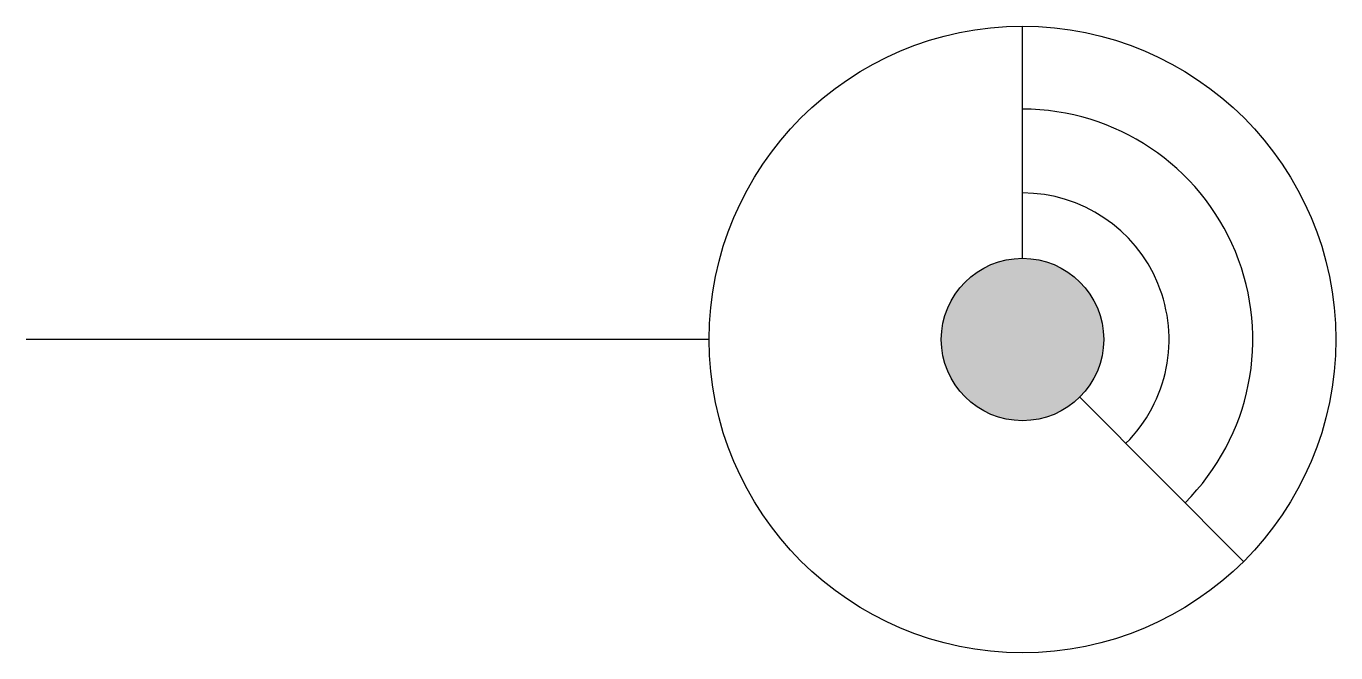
# Model space of a CAD drawing. Header units: metres. Extents: x 0 to 11.3, y -2.7 to 2.7.
import ezdxf

# ---------------------------------------------------------------- set-up
doc = ezdxf.new("R2010")
doc.units = ezdxf.units.M

msp = doc.modelspace()

# ---------------------------------------------------------------- hatches: boundary and pattern name
h = msp.add_hatch(color=256)
h.dxf.hatch_style = 1
edge = h.paths.add_edge_path()
edge.add_arc((8.587, 0), 0.7, 0, 360)

# ---------------------------------------------------------------- linework, layer by layer
for p, q in [((8.587, 0.7), (8.587, 2.7)), ((5.887, 0), (0, 0)), ((9.081, -0.496), (10.493, -1.913))]:
    msp.add_line(p, q)
for radius in [2.7, 0.7]:
    msp.add_circle((8.587, 0), radius)
for radius in [1.985, 1.263]:
    msp.add_arc((8.587, 0), radius, 314.8887, 90)

doc.saveas('drawing.dxf')
